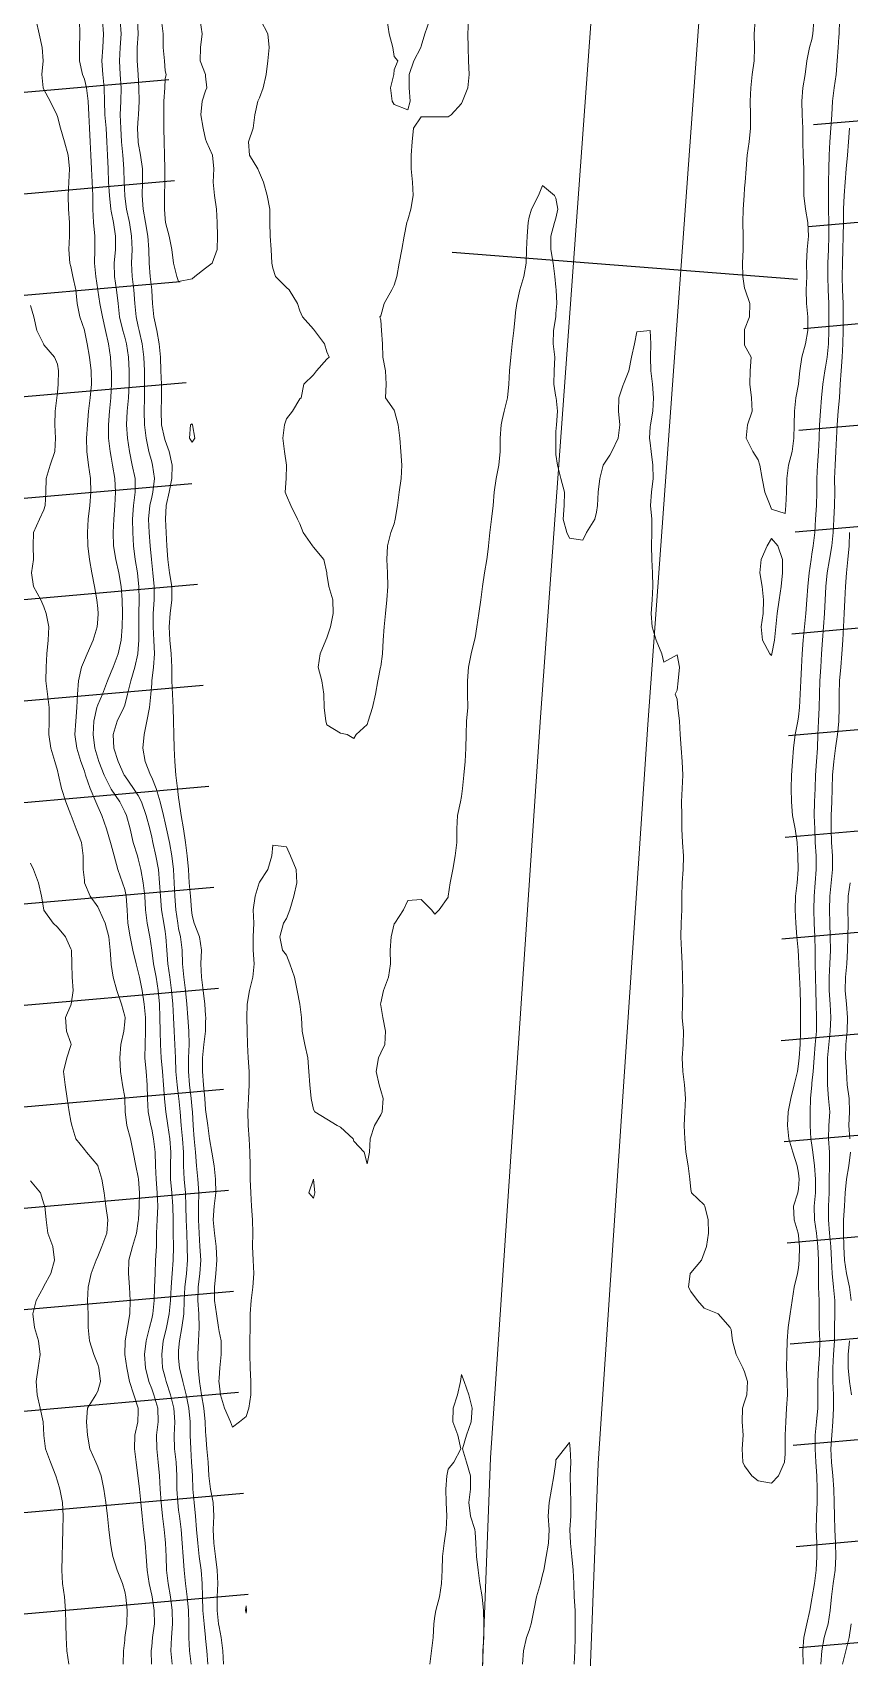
# Model space of a CAD drawing. Header units: centimetres. Extents: x 0 to 642158, y -847 to 649707.
# Drawn here: x 617086.8 to 617117.1, y 621496 to 621556.3 of the extents above; entities that cross this region are included whole.
import ezdxf

# ---------------------------------------------------------------- set-up
doc = ezdxf.new("R2010")
doc.units = ezdxf.units.CM
doc.header["$MEASUREMENT"] = 0
doc.layers.add('MEV_environnement_V', color=7, linetype='Continuous', lineweight=20)
doc.layers.add('WAL_topographie 0.5', color=253, linetype='Continuous', lineweight=20)
doc.layers.add('MEV_schema paysager_Ha', color=7, linetype='Continuous', lineweight=25, transparency=0.13)
doc.linetypes.add('TRACKS', pattern='A,0.15,[130,ltypeshp.shx,S=0.25,R=0,X=0,Y=0],0.15', length=0.3)

msp = doc.modelspace()

# ---------------------------------------------------------------- hatches: boundary and pattern name
at = {"layer": 'MEV_schema paysager_Ha', "transparency": 33554687}
h = msp.add_hatch(dxfattribs=at)
h.set_pattern_fill('ANSI31', color=60, scale=30, angle=320)
h.paths.add_polyline_path([(617169.617, 620973.194), (617165.143, 620997.552), (617163.049, 621011.729), (617162.573, 621023.432), (617161.336, 621028.189), (617160.67, 621031.995), (617159.432, 621036.467), (617156.475, 621053.969), (617156.906, 621060.001), (617157.984, 621066.14), (617158.414, 621069.802), (617158.199, 621075.295), (617157.014, 621080.142), (617155.505, 621084.988), (617154.751, 621088.973), (617151.842, 621094.789), (617149.148, 621099.205), (617146.994, 621101.252), (617145.377, 621102.544), (617143.546, 621103.621), (617141.391, 621107.391), (617140.307, 621121.334), (617138.581, 621134.515), (617137.596, 621148.681), (617137.947, 621158.301), (617138.342, 621166.601), (617137.255, 621176.482), (617136.069, 621187.153), (617134.618, 621206.801), (617133.841, 621215.056), (617132.235, 621238.569), (617131.105, 621276.162), (617130.662, 621320.72), (617129.383, 621365.826), (617128.171, 621391.821), (617126.408, 621441.701), (617124.527, 621449.888), (617124.527, 621453.399), (617124.884, 621455.482), (617126.075, 621456.85), (617127.265, 621458.873), (617127.265, 621461.254), (617125.649, 621473.672), (617125.524, 621482.896), (617125.025, 621497.979), (617124.776, 621519.544), (617124.92, 621540.094), (617125.983, 621565.584), (617126.337, 621580.453), (617126.163, 621598.374), (617127.186, 621608.874), (617130.532, 621615.192), (617131.834, 621617.887), (617134.298, 621627.22), (617135.042, 621631.96), (617135.135, 621640.047), (617136.158, 621649.713), (617136.911, 621670.5), (617129.26, 621649.205), (617124.61, 621628.36), (617120.259, 621606.016), (617117.259, 621583.371), (617115.237, 621541.083), (617114.562, 621520.401), (617115.536, 621487.717), (617112.094, 621474.528), (617111.291, 621462.83), (617115.078, 621434.173), (617114.685, 621412.686), (617116.517, 621383.817), (617118.213, 621359.713), (617121.633, 621297.519), (617122.293, 621280.379), (617124.809, 621252.783), (617126.661, 621222.595), (617125.403, 621211.007), (617126.795, 621190.875), (617128.52, 621169.158), (617130.485, 621161.793), (617131.444, 621155.186), (617130.649, 621150.827), (617132.125, 621142.753), (617132.79, 621125.456), (617134.954, 621111.319), (617137.702, 621098.468), (617139.749, 621087.381), (617141.795, 621083.246), (617143.417, 621082.42), (617144.557, 621081.575), (617145.493, 621080.194), (617145.463, 621077.083), (617144.023, 621074.463), (617144.278, 621071.03), (617145.295, 621066.579), (617147.455, 621053.531), (617147.76, 621048.137), (617148.575, 621044.067), (617151.222, 621037.452), (617151.12, 621031.956), (617151.633, 621023.148), (617154.427, 621011.658), (617158.897, 620988.919), (617162.537, 620970.568), (617168.729, 620939.186), (617182.921, 620879.156), (617188.263, 620855.446), (617193.71, 620854.003), (617187.498, 620892.108), (617176.811, 620939.879)])
h = msp.add_hatch(dxfattribs=at)
h.set_pattern_fill('ANSI31', color=60, scale=30, angle=320)
h.paths.add_polyline_path([(617170.419, 620834.567), (617172.651, 620836.166), (617173.767, 620838.36), (617176.52, 620837.394), (617174.806, 620846.341), (617170.861, 620863.855), (617160.166, 620908.624), (617154.776, 620933.562), (617146.673, 620971.647), (617141.556, 621000.514), (617137.768, 621021.34), (617128.09, 621079.063), (617126.156, 621093.864), (617119.316, 621143.104), (617111.792, 621208.391), (617108.156, 621251.964), (617106.162, 621276.436), (617103.961, 621303.676), (617102.134, 621336.288), (617100.135, 621389.845), (617096.516, 621463.981), (617093.32, 621529.296), (617090.317, 621582.148), (617088.875, 621608.789), (617089.552, 621610.434), (617091.584, 621610.24), (617079.838, 621624.63), (617079.15, 621614.869), (617077.224, 621610.745), (617075.161, 621604.283), (617075.024, 621597.272), (617074.199, 621592.185), (617074.199, 621587.785), (617073.373, 621584.761), (617071.723, 621576.1), (617070.554, 621571.223), (617069.004, 621567.237), (617065.792, 621560.483), (617065.459, 621555.39), (617064.352, 621548.747), (617063.248, 621545.861), (617063.538, 621539.763), (617064.894, 621531.341), (617066.831, 621523.888), (617067.993, 621518.758), (617069.311, 621511.094), (617070.285, 621505.466), (617073.425, 621497.132), (617077.756, 621487.932), (617080.679, 621477.434), (617081.545, 621462.498), (617082.024, 621453.112), (617079.891, 621448.421), (617077.757, 621439.358), (617074.131, 621434.987), (617070.825, 621431.469), (617069.438, 621426.671), (617071.018, 621420.988), (617073.27, 621414.516), (617077.07, 621409.311), (617077.914, 621402.699), (617079.322, 621395.946), (617077.774, 621388.912), (617077.028, 621379.272), (617077.18, 621366.49), (617077.637, 621354.926), (617081.138, 621345.34), (617084.667, 621339.141), (617088.419, 621332.55), (617091.943, 621324.141), (617093.489, 621313.549), (617093.991, 621301.308), (617095.095, 621293.181), (617098.226, 621286.522), (617098.599, 621269.214), (617098.32, 621260.56), (617100.919, 621240.097), (617102.163, 621224.304), (617102.661, 621213.61), (617104.31, 621203.418), (617105.03, 621196.058), (617108.853, 621175.666), (617110.452, 621164.481), (617113.761, 621137.233), (617115.569, 621117.477), (617117.489, 621112.22), (617116.988, 621109.132), (617114.316, 621105.794), (617111.985, 621102.229), (617112.056, 621101.1), (617120.765, 621101.771), (617121.63, 621095.928), (617112.376, 621095.304), (617112.524, 621092.145), (617113.883, 621089.004), (617118.105, 621088.839), (617120.775, 621088.744), (617122.967, 621085.98), (617123.825, 621080.262), (617124.207, 621073.973), (617125.553, 621066.79), (617126.9, 621057.169), (617128.055, 621049.377), (617129.783, 621041.532), (617130.994, 621026.347), (617134.207, 621004.931), (617136.145, 620988.525), (617136.031, 620979.069), (617142.374, 620949.543), (617145.918, 620930.208), (617153.153, 620899.212), (617158.672, 620872.657), (617161.08, 620858.212), (617163.85, 620847.016), (617167.101, 620840.155), (617169.922, 620834.909)])

# ---------------------------------------------------------------- linework, layer by layer
msp.add_lwpolyline([(617102.396, 621548.157), (617115.216, 621547.145)])
at = {"layer": 'MEV_environnement_V', "linetype": 'TRACKS', "ltscale": 3}
for points in [[(617115.794, 621199.724), (617111.915, 621241.714), (617110.06, 621267.008), (617107.699, 621302.432), (617104.663, 621344.26), (617103.483, 621367.692), (617102.471, 621399.898), (617101.965, 621436.486), (617102.302, 621459.749), (617102.808, 621476.946), (617103.82, 621503.415), (617105.674, 621530.899), (617108.036, 621563.453)], [(617119.773, 621200.126), (617115.901, 621242.044), (617114.05, 621267.287), (617111.689, 621302.71), (617108.655, 621344.506), (617107.479, 621367.856), (617106.47, 621399.988), (617105.965, 621436.485), (617106.301, 621459.661), (617106.806, 621476.811), (617107.814, 621503.204), (617109.664, 621530.619), (617112.025, 621563.164)]]:
    msp.add_lwpolyline(points, dxfattribs=at)
at = {"layer": 'WAL_topographie 0.5'}
for points in [[(617086.963, 621556.75), (617087.072, 621556.25), (617087.19, 621555.75), (617087.228, 621555.25), (617087.177, 621554.75), (617087.217, 621554.25), (617087.25, 621554.183), (617087.479, 621553.75), (617087.724, 621553.25), (617087.75, 621553.189), (617087.863, 621552.75), (617088.012, 621552.25), (617088.151, 621551.75), (617088.205, 621551.25), (617088.172, 621550.75), (617088.152, 621550.25), (617088.168, 621549.75), (617088.194, 621549.25), (617088.204, 621548.75), (617088.178, 621548.25), (617088.211, 621547.75), (617088.25, 621547.624), (617088.328, 621547.25), (617088.43, 621546.75), (617088.485, 621546.25), (617088.579, 621545.75), (617088.75, 621545.262), (617088.753, 621545.25), (617088.856, 621544.75), (617088.938, 621544.25), (617089.004, 621543.75), (617089.018, 621543.25), (617088.962, 621542.75), (617088.902, 621542.25), (617088.863, 621541.75), (617088.834, 621541.25), (617088.845, 621540.75), (617088.906, 621540.25), (617088.979, 621539.75), (617088.995, 621539.25), (617088.948, 621538.75), (617088.895, 621538.25), (617088.868, 621537.75), (617088.879, 621537.25), (617088.945, 621536.75), (617089.034, 621536.25), (617089.124, 621535.75), (617089.217, 621535.25), (617089.25, 621534.933), (617089.265, 621534.75), (617089.25, 621534.53), (617089.222, 621534.25), (617089.076, 621533.75), (617088.86, 621533.25), (617088.75, 621533.012), (617088.642, 621532.75), (617088.531, 621532.25), (617088.498, 621531.75), (617088.474, 621531.25), (617088.431, 621530.75), (617088.398, 621530.25), (617088.466, 621529.75), (617088.624, 621529.25), (617088.75, 621528.897), (617088.796, 621528.75), (617088.967, 621528.25), (617089.18, 621527.75), (617089.25, 621527.585), (617089.396, 621527.25), (617089.576, 621526.75), (617089.726, 621526.25), (617089.75, 621526.161), (617089.852, 621525.75), (617089.989, 621525.25), (617090.172, 621524.75), (617090.25, 621524.504), (617090.306, 621524.25), (617090.333, 621523.75), (617090.367, 621523.25), (617090.455, 621522.75), (617090.55, 621522.25), (617090.667, 621521.75), (617090.75, 621521.451), (617090.794, 621521.25), (617090.893, 621520.75), (617090.976, 621520.25), (617091.016, 621519.75), (617091.021, 621519.25), (617091.003, 621518.75), (617090.999, 621518.25), (617091.038, 621517.75), (617091.085, 621517.25), (617091.091, 621516.75), (617091.116, 621516.25), (617091.219, 621515.75), (617091.25, 621515.614), (617091.32, 621515.25), (617091.382, 621514.75), (617091.396, 621514.25), (617091.41, 621513.75), (617091.453, 621513.25), (617091.48, 621512.75), (617091.454, 621512.25), (617091.431, 621511.75), (617091.422, 621511.25), (617091.395, 621510.75), (617091.372, 621510.25), (617091.357, 621509.75), (617091.336, 621509.25), (617091.286, 621508.75), (617091.25, 621508.576), (617091.171, 621508.25), (617091.039, 621507.75), (617090.982, 621507.25), (617091.019, 621506.75), (617091.144, 621506.25), (617091.25, 621505.972), (617091.33, 621505.75), (617091.473, 621505.25), (617091.487, 621504.75), (617091.428, 621504.25), (617091.435, 621503.75), (617091.495, 621503.25), (617091.536, 621502.75), (617091.565, 621502.25), (617091.6, 621501.75), (617091.646, 621501.25), (617091.71, 621500.75), (617091.75, 621500.387), (617091.763, 621500.25), (617091.784, 621499.75), (617091.801, 621499.25), (617091.855, 621498.75), (617091.941, 621498.25), (617092.013, 621497.75), (617092.023, 621497.25), (617091.978, 621496.75), (617091.956, 621496.25), (617092.006, 621495.75)], [(617088.569, 621556.75), (617088.588, 621556.25), (617088.566, 621555.75), (617088.571, 621555.25), (617088.686, 621554.75), (617088.75, 621554.576), (617088.827, 621554.25), (617088.891, 621553.75), (617088.913, 621553.25), (617088.941, 621552.75), (617088.971, 621552.25), (617088.994, 621551.75), (617089.014, 621551.25), (617089.045, 621550.75), (617089.071, 621550.25), (617089.069, 621549.75), (617089.093, 621549.25), (617089.139, 621548.75), (617089.134, 621548.25), (617089.13, 621547.75), (617089.175, 621547.25), (617089.249, 621546.75), (617089.25, 621546.744), (617089.328, 621546.25), (617089.423, 621545.75), (617089.535, 621545.25), (617089.651, 621544.75), (617089.722, 621544.25), (617089.75, 621543.782), (617089.752, 621543.75), (617089.762, 621543.25), (617089.75, 621543.031), (617089.733, 621542.75), (617089.684, 621542.25), (617089.646, 621541.75), (617089.647, 621541.25), (617089.712, 621540.75), (617089.75, 621540.551), (617089.8, 621540.25), (617089.876, 621539.75), (617089.904, 621539.25), (617089.878, 621538.75), (617089.842, 621538.25), (617089.819, 621537.75), (617089.835, 621537.25), (617089.914, 621536.75), (617090.03, 621536.25), (617090.117, 621535.75), (617090.157, 621535.25), (617090.169, 621534.75), (617090.159, 621534.25), (617090.118, 621533.75), (617089.999, 621533.25), (617089.814, 621532.75), (617089.75, 621532.574), (617089.615, 621532.25), (617089.424, 621531.75), (617089.25, 621531.352), (617089.216, 621531.25), (617089.102, 621530.75), (617089.074, 621530.25), (617089.141, 621529.75), (617089.25, 621529.37), (617089.286, 621529.25), (617089.486, 621528.75), (617089.735, 621528.25), (617089.75, 621528.223), (617090.061, 621527.75), (617090.25, 621527.387), (617090.313, 621527.25), (617090.445, 621526.75), (617090.565, 621526.25), (617090.717, 621525.75), (617090.75, 621525.638), (617090.846, 621525.25), (617090.937, 621524.75), (617090.997, 621524.25), (617091.023, 621523.75), (617091.078, 621523.25), (617091.176, 621522.75), (617091.249, 621522.25), (617091.25, 621522.245), (617091.32, 621521.75), (617091.41, 621521.25), (617091.493, 621520.75), (617091.542, 621520.25), (617091.556, 621519.75), (617091.566, 621519.25), (617091.578, 621518.75), (617091.597, 621518.25), (617091.645, 621517.75), (617091.69, 621517.25), (617091.72, 621516.75), (617091.75, 621516.486), (617091.774, 621516.25), (617091.844, 621515.75), (617091.917, 621515.25), (617091.962, 621514.75), (617091.948, 621514.25), (617091.945, 621513.75), (617091.994, 621513.25), (617092.033, 621512.75), (617092.042, 621512.25), (617092.047, 621511.75), (617092.055, 621511.25), (617092.045, 621510.75), (617092.011, 621510.25), (617091.973, 621509.75), (617091.944, 621509.25), (617091.892, 621508.75), (617091.794, 621508.25), (617091.75, 621508.043), (617091.681, 621507.75), (617091.62, 621507.25), (617091.655, 621506.75), (617091.75, 621506.39), (617091.786, 621506.25), (617091.952, 621505.75), (617092.07, 621505.25), (617092.102, 621504.75), (617092.084, 621504.25), (617092.101, 621503.75), (617092.152, 621503.25), (617092.18, 621502.75), (617092.187, 621502.25), (617092.216, 621501.75), (617092.25, 621501.466), (617092.276, 621501.25), (617092.341, 621500.75), (617092.384, 621500.25), (617092.415, 621499.75), (617092.455, 621499.25), (617092.507, 621498.75), (617092.564, 621498.25), (617092.611, 621497.75), (617092.629, 621497.25), (617092.628, 621496.75), (617092.656, 621496.25), (617092.717, 621495.75)], [(617089.425, 621556.75), (617089.465, 621556.25), (617089.433, 621555.75), (617089.396, 621555.25), (617089.432, 621554.75), (617089.488, 621554.25), (617089.495, 621553.75), (617089.509, 621553.25), (617089.555, 621552.75), (617089.587, 621552.25), (617089.612, 621551.75), (617089.632, 621551.25), (617089.649, 621550.75), (617089.681, 621550.25), (617089.736, 621549.75), (617089.75, 621549.677), (617089.826, 621549.25), (617089.906, 621548.75), (617089.904, 621548.25), (617089.853, 621547.75), (617089.865, 621547.25), (617089.945, 621546.75), (617090.003, 621546.25), (617090.06, 621545.75), (617090.178, 621545.25), (617090.25, 621544.997), (617090.315, 621544.75), (617090.391, 621544.25), (617090.417, 621543.75), (617090.413, 621543.25), (617090.384, 621542.75), (617090.338, 621542.25), (617090.312, 621541.75), (617090.347, 621541.25), (617090.422, 621540.75), (617090.521, 621540.25), (617090.631, 621539.75), (617090.637, 621539.25), (617090.571, 621538.75), (617090.54, 621538.25), (617090.544, 621537.75), (617090.574, 621537.25), (617090.642, 621536.75), (617090.721, 621536.25), (617090.75, 621535.982), (617090.773, 621535.75), (617090.779, 621535.25), (617090.767, 621534.75), (617090.768, 621534.25), (617090.77, 621533.75), (617090.75, 621533.435), (617090.735, 621533.25), (617090.626, 621532.75), (617090.481, 621532.25), (617090.357, 621531.75), (617090.25, 621531.348), (617090.216, 621531.25), (617089.971, 621530.75), (617089.817, 621530.25), (617089.847, 621529.75), (617090.002, 621529.25), (617090.23, 621528.75), (617090.25, 621528.718), (617090.577, 621528.25), (617090.75, 621527.991), (617090.876, 621527.75), (617091.045, 621527.25), (617091.174, 621526.75), (617091.25, 621526.442), (617091.293, 621526.25), (617091.408, 621525.75), (617091.5, 621525.25), (617091.545, 621524.75), (617091.571, 621524.25), (617091.614, 621523.75), (617091.697, 621523.25), (617091.75, 621522.94), (617091.779, 621522.75), (617091.816, 621522.25), (617091.851, 621521.75), (617091.922, 621521.25), (617091.989, 621520.75), (617092.029, 621520.25), (617092.053, 621519.75), (617092.079, 621519.25), (617092.109, 621518.75), (617092.127, 621518.25), (617092.147, 621517.75), (617092.191, 621517.25), (617092.25, 621516.821), (617092.259, 621516.75), (617092.308, 621516.25), (617092.341, 621515.75), (617092.389, 621515.25), (617092.426, 621514.75), (617092.428, 621514.25), (617092.45, 621513.75), (617092.499, 621513.25), (617092.519, 621512.75), (617092.53, 621512.25), (617092.547, 621511.75), (617092.562, 621511.25), (617092.572, 621510.75), (617092.541, 621510.25), (617092.484, 621509.75), (617092.46, 621509.25), (617092.436, 621508.75), (617092.365, 621508.25), (617092.281, 621507.75), (617092.25, 621507.39), (617092.239, 621507.25), (617092.25, 621507.107), (617092.279, 621506.75), (617092.401, 621506.25), (617092.529, 621505.75), (617092.622, 621505.25), (617092.671, 621504.75), (617092.682, 621504.25), (617092.696, 621503.75), (617092.731, 621503.25), (617092.75, 621502.933), (617092.761, 621502.75), (617092.78, 621502.25), (617092.825, 621501.75), (617092.879, 621501.25), (617092.917, 621500.75), (617092.956, 621500.25), (617093.014, 621499.75), (617093.082, 621499.25), (617093.123, 621498.75), (617093.133, 621498.25), (617093.152, 621497.75), (617093.191, 621497.25), (617093.245, 621496.75), (617093.25, 621496.706), (617093.295, 621496.25), (617093.328, 621495.75)], [(617090.08, 621556.75), (617090.118, 621556.25), (617090.085, 621555.75), (617090.054, 621555.25), (617090.08, 621554.75), (617090.113, 621554.25), (617090.101, 621553.75), (617090.083, 621553.25), (617090.099, 621552.75), (617090.131, 621552.25), (617090.18, 621551.75), (617090.22, 621551.25), (617090.228, 621550.75), (617090.247, 621550.25), (617090.25, 621550.228), (617090.316, 621549.75), (617090.422, 621549.25), (617090.505, 621548.75), (617090.52, 621548.25), (617090.498, 621547.75), (617090.524, 621547.25), (617090.59, 621546.75), (617090.623, 621546.25), (617090.67, 621545.75), (617090.75, 621545.399), (617090.785, 621545.25), (617090.898, 621544.75), (617090.96, 621544.25), (617090.977, 621543.75), (617090.977, 621543.25), (617090.977, 621542.75), (617090.972, 621542.25), (617090.984, 621541.75), (617091.045, 621541.25), (617091.145, 621540.75), (617091.25, 621540.367), (617091.281, 621540.25), (617091.354, 621539.75), (617091.294, 621539.25), (617091.25, 621539.057), (617091.178, 621538.75), (617091.132, 621538.25), (617091.153, 621537.75), (617091.197, 621537.25), (617091.237, 621536.75), (617091.25, 621536.618), (617091.287, 621536.25), (617091.342, 621535.75), (617091.345, 621535.25), (617091.309, 621534.75), (617091.302, 621534.25), (617091.333, 621533.75), (617091.355, 621533.25), (617091.322, 621532.75), (617091.258, 621532.25), (617091.25, 621532.145), (617091.214, 621531.75), (617091.166, 621531.25), (617091.071, 621530.75), (617090.965, 621530.25), (617090.926, 621529.75), (617091.008, 621529.25), (617091.201, 621528.75), (617091.25, 621528.653), (617091.414, 621528.25), (617091.566, 621527.75), (617091.684, 621527.25), (617091.75, 621526.975), (617091.802, 621526.75), (617091.907, 621526.25), (617091.998, 621525.75), (617092.059, 621525.25), (617092.084, 621524.75), (617092.107, 621524.25), (617092.147, 621523.75), (617092.215, 621523.25), (617092.25, 621523.06), (617092.317, 621522.75), (617092.378, 621522.25), (617092.389, 621521.75), (617092.438, 621521.25), (617092.5, 621520.75), (617092.549, 621520.25), (617092.592, 621519.75), (617092.626, 621519.25), (617092.635, 621518.75), (617092.616, 621518.25), (617092.61, 621517.75), (617092.648, 621517.25), (617092.715, 621516.75), (617092.75, 621516.337), (617092.758, 621516.25), (617092.783, 621515.75), (617092.828, 621515.25), (617092.876, 621514.75), (617092.914, 621514.25), (617092.967, 621513.75), (617093.003, 621513.25), (617092.988, 621512.75), (617092.982, 621512.25), (617093.005, 621511.75), (617093.039, 621511.25), (617093.067, 621510.75), (617093.041, 621510.25), (617092.979, 621509.75), (617092.967, 621509.25), (617092.997, 621508.75), (617093.008, 621508.25), (617092.991, 621507.75), (617092.962, 621507.25), (617092.969, 621506.75), (617093.029, 621506.25), (617093.103, 621505.75), (617093.178, 621505.25), (617093.233, 621504.75), (617093.25, 621504.375), (617093.258, 621504.25), (617093.292, 621503.75), (617093.341, 621503.25), (617093.373, 621502.75), (617093.435, 621502.25), (617093.535, 621501.75), (617093.561, 621501.25), (617093.535, 621500.75), (617093.553, 621500.25), (617093.618, 621499.75), (617093.679, 621499.25), (617093.698, 621498.75), (617093.679, 621498.25), (617093.68, 621497.75), (617093.733, 621497.25), (617093.75, 621497.145), (617093.83, 621496.75), (617093.886, 621496.25), (617093.913, 621495.75)], [(617090.723, 621556.75), (617090.75, 621556.265), (617090.751, 621556.25), (617090.75, 621556.24), (617090.71, 621555.75), (617090.708, 621555.25), (617090.749, 621554.75), (617090.75, 621554.731), (617090.774, 621554.25), (617090.783, 621553.75), (617090.76, 621553.25), (617090.75, 621553.122), (617090.726, 621552.75), (617090.746, 621552.25), (617090.75, 621552.223), (617090.834, 621551.75), (617090.905, 621551.25), (617090.912, 621550.75), (617090.895, 621550.25), (617090.933, 621549.75), (617091.021, 621549.25), (617091.1, 621548.75), (617091.142, 621548.25), (617091.157, 621547.75), (617091.196, 621547.25), (617091.249, 621546.75), (617091.25, 621546.731), (617091.277, 621546.25), (617091.331, 621545.75), (617091.439, 621545.25), (617091.527, 621544.75), (617091.574, 621544.25), (617091.592, 621543.75), (617091.612, 621543.25), (617091.618, 621542.75), (617091.598, 621542.25), (617091.616, 621541.75), (617091.723, 621541.25), (617091.75, 621541.166), (617091.898, 621540.75), (617092.008, 621540.25), (617091.997, 621539.75), (617091.903, 621539.25), (617091.79, 621538.75), (617091.756, 621538.25), (617091.782, 621537.75), (617091.815, 621537.25), (617091.85, 621536.75), (617091.916, 621536.25), (617091.991, 621535.75), (617091.995, 621535.25), (617091.94, 621534.75), (617091.901, 621534.25), (617091.927, 621533.75), (617091.977, 621533.25), (617091.998, 621532.75), (617092, 621532.25), (617092.02, 621531.75), (617092.048, 621531.25), (617092.06, 621530.75), (617092.075, 621530.25), (617092.089, 621529.75), (617092.106, 621529.25), (617092.151, 621528.75), (617092.211, 621528.25), (617092.25, 621527.911), (617092.27, 621527.75), (617092.349, 621527.25), (617092.434, 621526.75), (617092.507, 621526.25), (617092.571, 621525.75), (617092.61, 621525.25), (617092.638, 621524.75), (617092.683, 621524.25), (617092.723, 621523.75), (617092.75, 621523.542), (617092.823, 621523.25), (617093.028, 621522.75), (617093.102, 621522.25), (617093.076, 621521.75), (617093.097, 621521.25), (617093.164, 621520.75), (617093.226, 621520.25), (617093.25, 621519.831), (617093.258, 621519.75), (617093.25, 621519.571), (617093.243, 621519.25), (617093.189, 621518.75), (617093.137, 621518.25), (617093.133, 621517.75), (617093.169, 621517.25), (617093.215, 621516.75), (617093.25, 621516.338), (617093.264, 621516.25), (617093.333, 621515.75), (617093.397, 621515.25), (617093.485, 621514.75), (617093.568, 621514.25), (617093.62, 621513.75), (617093.624, 621513.25), (617093.567, 621512.75), (617093.536, 621512.25), (617093.578, 621511.75), (617093.639, 621511.25), (617093.661, 621510.75), (617093.626, 621510.25), (617093.576, 621509.75), (617093.582, 621509.25), (617093.65, 621508.75), (617093.733, 621508.25), (617093.75, 621508.105), (617093.827, 621507.75), (617093.831, 621507.25), (617093.774, 621506.75), (617093.75, 621506.375), (617093.746, 621506.25), (617093.75, 621506.183), (617093.799, 621505.75), (617093.954, 621505.25), (617094.168, 621504.75), (617094.25, 621504.55), (617094.513, 621504.75), (617094.75, 621504.948), (617094.851, 621505.25), (617094.931, 621505.75), (617094.926, 621506.25), (617094.906, 621506.75), (617094.891, 621507.25), (617094.888, 621507.75), (617094.899, 621508.25), (617094.908, 621508.75), (617094.941, 621509.25), (617095.005, 621509.75), (617095.039, 621510.25), (617095.017, 621510.75), (617094.993, 621511.25), (617094.998, 621511.75), (617094.984, 621512.25), (617094.956, 621512.75), (617094.93, 621513.25), (617094.908, 621513.75), (617094.907, 621514.25), (617094.897, 621514.75), (617094.861, 621515.25), (617094.823, 621515.75), (617094.812, 621516.25), (617094.836, 621516.75), (617094.862, 621517.25), (617094.86, 621517.75), (617094.831, 621518.25), (617094.8, 621518.75), (617094.792, 621519.25), (617094.781, 621519.75), (617094.789, 621520.25), (617094.884, 621520.75), (617095.004, 621521.25), (617095.054, 621521.75), (617095.015, 621522.25), (617095.015, 621522.75), (617095.034, 621523.25), (617095.014, 621523.75), (617095.091, 621524.25), (617095.242, 621524.75), (617095.25, 621524.776), (617095.564, 621525.25), (617095.708, 621525.75), (617095.75, 621526.15), (617096.25, 621526.091), (617096.402, 621525.75), (617096.616, 621525.25), (617096.63, 621524.75), (617096.52, 621524.25), (617096.379, 621523.75), (617096.25, 621523.427), (617096.139, 621523.25), (617096, 621522.75), (617096.104, 621522.25), (617096.25, 621522.068), (617096.374, 621521.75), (617096.548, 621521.25), (617096.652, 621520.75), (617096.75, 621520.25), (617096.75, 621520.25), (617096.805, 621519.75), (617096.829, 621519.25), (617096.932, 621518.75), (617097.038, 621518.25), (617097.085, 621517.75), (617097.119, 621517.25), (617097.168, 621516.75), (617097.25, 621516.342), (617097.297, 621516.25), (617097.75, 621515.98), (617098.134, 621515.75), (617098.25, 621515.684), (617098.724, 621515.25), (617098.75, 621515.163), (617099.138, 621514.75), (617099.25, 621514.327), (617099.337, 621514.75), (617099.36, 621515.25), (617099.512, 621515.75), (617099.75, 621516.137), (617099.801, 621516.25), (617099.839, 621516.75), (617099.75, 621517.04), (617099.688, 621517.25), (617099.579, 621517.75), (617099.667, 621518.25), (617099.75, 621518.437), (617099.9, 621518.75), (617099.929, 621519.25), (617099.827, 621519.75), (617099.75, 621520.202), (617099.743, 621520.25), (617099.75, 621520.294), (617099.847, 621520.75), (617100.041, 621521.25), (617100.109, 621521.75), (617100.098, 621522.25), (617100.136, 621522.75), (617100.25, 621523.223), (617100.266, 621523.25), (617100.588, 621523.75), (617100.75, 621524.088), (617101.25, 621524.129), (617101.629, 621523.75), (617101.75, 621523.591), (617101.917, 621523.75), (617102.25, 621524.217), (617102.253, 621524.25), (617102.319, 621524.75), (617102.424, 621525.25), (617102.513, 621525.75), (617102.568, 621526.25), (617102.567, 621526.75), (617102.594, 621527.25), (617102.703, 621527.75), (617102.75, 621527.955), (617102.78, 621528.25), (617102.828, 621528.75), (617102.876, 621529.25), (617102.912, 621529.75), (617102.914, 621530.25), (617102.934, 621530.75), (617102.979, 621531.25), (617102.973, 621531.75), (617102.962, 621532.25), (617103.011, 621532.75), (617103.108, 621533.25), (617103.226, 621533.75), (617103.25, 621533.836), (617103.31, 621534.25), (617103.39, 621534.75), (617103.458, 621535.25), (617103.522, 621535.75), (617103.597, 621536.25), (617103.679, 621536.75), (617103.75, 621537.228), (617103.753, 621537.25), (617103.795, 621537.75), (617103.857, 621538.25), (617103.922, 621538.75), (617103.962, 621539.25), (617104.026, 621539.75), (617104.125, 621540.25), (617104.179, 621540.75), (617104.183, 621541.25), (617104.213, 621541.75), (617104.25, 621541.928), (617104.327, 621542.25), (617104.449, 621542.75), (617104.496, 621543.25), (617104.525, 621543.75), (617104.575, 621544.25), (617104.626, 621544.75), (617104.683, 621545.25), (617104.738, 621545.75), (617104.75, 621545.917), (617104.793, 621546.25), (617104.905, 621546.75), (617105.054, 621547.25), (617105.143, 621547.75), (617105.161, 621548.25), (617105.182, 621548.75), (617105.223, 621549.25), (617105.25, 621549.457), (617105.343, 621549.75), (617105.603, 621550.25), (617105.75, 621550.631), (617106.194, 621550.25), (617106.25, 621550.15), (617106.32, 621549.75), (617106.25, 621549.417), (617106.201, 621549.25), (617106.057, 621548.75), (617106.066, 621548.25), (617106.142, 621547.75), (617106.206, 621547.25), (617106.25, 621546.85), (617106.26, 621546.75), (617106.282, 621546.25), (617106.25, 621545.875), (617106.24, 621545.75), (617106.16, 621545.25), (617106.141, 621544.75), (617106.204, 621544.25), (617106.183, 621543.75), (617106.172, 621543.25), (617106.25, 621542.776), (617106.258, 621542.75), (617106.303, 621542.25), (617106.265, 621541.75), (617106.25, 621541.5), (617106.241, 621541.25), (617106.24, 621540.75), (617106.25, 621540.65), (617106.312, 621540.25), (617106.433, 621539.75), (617106.565, 621539.25), (617106.552, 621538.75), (617106.515, 621538.25), (617106.657, 621537.75), (617106.75, 621537.539), (617107.25, 621537.467), (617107.38, 621537.75), (617107.693, 621538.25), (617107.75, 621538.5), (617107.791, 621538.75), (617107.817, 621539.25), (617107.884, 621539.75), (617108.004, 621540.25), (617108.25, 621540.616), (617108.327, 621540.75), (617108.56, 621541.25), (617108.619, 621541.75), (617108.566, 621542.25), (617108.578, 621542.75), (617108.75, 621543.235), (617108.759, 621543.25), (617108.958, 621543.75), (617109.052, 621544.25), (617109.167, 621544.75), (617109.25, 621545.2), (617109.749, 621545.25), (617109.75, 621545.25), (617109.75, 621545.25), (617109.775, 621544.75), (617109.756, 621544.25), (617109.776, 621543.75), (617109.834, 621543.25), (617109.866, 621542.75), (617109.842, 621542.25), (617109.755, 621541.75), (617109.75, 621541.666), (617109.718, 621541.25), (617109.75, 621541.072), (617109.789, 621540.75), (617109.845, 621540.25), (617109.855, 621539.75), (617109.79, 621539.25), (617109.761, 621538.75), (617109.803, 621538.25), (617109.808, 621537.75), (617109.791, 621537.25), (617109.806, 621536.75), (617109.834, 621536.25), (617109.851, 621535.75), (617109.821, 621535.25), (617109.78, 621534.75), (617109.818, 621534.25), (617109.97, 621533.75), (617110.176, 621533.25), (617110.25, 621532.938), (617110.75, 621533.214), (617110.836, 621532.75), (617110.791, 621532.25), (617110.75, 621531.9), (617110.671, 621531.75), (617110.75, 621531.562), (617110.772, 621531.25), (617110.833, 621530.75), (617110.859, 621530.25), (617110.895, 621529.75), (617110.937, 621529.25), (617110.955, 621528.75), (617110.932, 621528.25), (617110.908, 621527.75), (617110.919, 621527.25), (617110.926, 621526.75), (617110.942, 621526.25), (617110.979, 621525.75), (617110.968, 621525.25), (617110.928, 621524.75), (617110.918, 621524.25), (617110.921, 621523.75), (617110.902, 621523.25), (617110.882, 621522.75), (617110.909, 621522.25), (617110.936, 621521.75), (617110.942, 621521.25), (617110.957, 621520.75), (617110.945, 621520.25), (617110.934, 621519.75), (617110.98, 621519.25), (617110.974, 621518.75), (617110.938, 621518.25), (617110.963, 621517.75), (617111.014, 621517.25), (617111.059, 621516.75), (617111.033, 621516.25), (617111.004, 621515.75), (617111.038, 621515.25), (617111.074, 621514.75), (617111.15, 621514.25), (617111.224, 621513.75), (617111.25, 621513.375), (617111.275, 621513.25), (617111.75, 621512.798), (617111.777, 621512.75), (617111.904, 621512.25), (617111.908, 621511.75), (617111.831, 621511.25), (617111.75, 621511.017), (617111.65, 621510.75), (617111.25, 621510.279), (617111.232, 621510.25), (617111.172, 621509.75), (617111.25, 621509.583), (617111.5, 621509.25), (617111.75, 621508.964), (617112.25, 621508.763), (617112.268, 621508.75), (617112.72, 621508.25), (617112.75, 621508.173), (617112.807, 621507.75), (617112.937, 621507.25), (617113.189, 621506.75), (617113.25, 621506.598), (617113.357, 621506.25), (617113.332, 621505.75), (617113.25, 621505.49), (617113.168, 621505.25), (617113.154, 621504.75), (617113.194, 621504.25), (617113.158, 621503.75), (617113.184, 621503.25), (617113.25, 621503.12), (617113.522, 621502.75), (617113.75, 621502.554), (617114.25, 621502.469), (617114.51, 621502.75), (617114.727, 621503.25), (617114.75, 621503.562), (617114.757, 621503.75), (617114.759, 621504.25), (617114.776, 621504.75), (617114.81, 621505.25), (617114.839, 621505.75), (617114.826, 621506.25), (617114.809, 621506.75), (617114.822, 621507.25), (617114.831, 621507.75), (617114.862, 621508.25), (617114.939, 621508.75), (617115.011, 621509.25), (617115.09, 621509.75), (617115.212, 621510.25), (617115.25, 621510.458), (617115.28, 621510.75), (617115.287, 621511.25), (617115.25, 621511.669), (617115.237, 621511.75), (617115.084, 621512.25), (617115.066, 621512.75), (617115.228, 621513.25), (617115.25, 621513.407), (617115.27, 621513.75), (617115.25, 621513.976), (617115.204, 621514.25), (617115.044, 621514.75), (617114.896, 621515.25), (617114.839, 621515.75), (617114.867, 621516.25), (617114.963, 621516.75), (617115.093, 621517.25), (617115.209, 621517.75), (617115.25, 621518.036), (617115.27, 621518.25), (617115.308, 621518.75), (617115.326, 621519.25), (617115.321, 621519.75), (617115.322, 621520.25), (617115.313, 621520.75), (617115.289, 621521.25), (617115.265, 621521.75), (617115.25, 621522.021), (617115.233, 621522.25), (617115.194, 621522.75), (617115.157, 621523.25), (617115.13, 621523.75), (617115.139, 621524.25), (617115.195, 621524.75), (617115.235, 621525.25), (617115.221, 621525.75), (617115.195, 621526.25), (617115.127, 621526.75), (617115.029, 621527.25), (617114.987, 621527.75), (617114.981, 621528.25), (617114.994, 621528.75), (617115.031, 621529.25), (617115.066, 621529.75), (617115.121, 621530.25), (617115.221, 621530.75), (617115.25, 621530.907), (617115.292, 621531.25), (617115.318, 621531.75), (617115.336, 621532.25), (617115.362, 621532.75), (617115.385, 621533.25), (617115.418, 621533.75), (617115.472, 621534.25), (617115.52, 621534.75), (617115.555, 621535.25), (617115.595, 621535.75), (617115.645, 621536.25), (617115.715, 621536.75), (617115.75, 621536.946), (617115.8, 621537.25), (617115.858, 621537.75), (617115.886, 621538.25), (617115.915, 621538.75), (617115.934, 621539.25), (617115.934, 621539.75), (617115.951, 621540.25), (617115.988, 621540.75), (617116.014, 621541.25), (617116.033, 621541.75), (617116.064, 621542.25), (617116.107, 621542.75), (617116.154, 621543.25), (617116.222, 621543.75), (617116.25, 621543.882), (617116.309, 621544.25), (617116.369, 621544.75), (617116.381, 621545.25), (617116.376, 621545.75), (617116.37, 621546.25), (617116.356, 621546.75), (617116.344, 621547.25), (617116.344, 621547.75), (617116.358, 621548.25), (617116.376, 621548.75), (617116.372, 621549.25), (617116.358, 621549.75), (617116.36, 621550.25), (617116.369, 621550.75), (617116.373, 621551.25), (617116.384, 621551.75), (617116.411, 621552.25), (617116.448, 621552.75), (617116.483, 621553.25), (617116.517, 621553.75), (617116.574, 621554.25), (617116.642, 621554.75), (617116.681, 621555.25), (617116.716, 621555.75), (617116.75, 621556.145), (617116.758, 621556.25), (617116.768, 621556.75)], [(617091.615, 621556.75), (617091.672, 621556.25), (617091.678, 621555.75), (617091.722, 621555.25), (617091.75, 621554.875), (617091.783, 621554.75), (617091.75, 621554.583), (617091.734, 621554.25), (617091.701, 621553.75), (617091.699, 621553.25), (617091.702, 621552.75), (617091.712, 621552.25), (617091.729, 621551.75), (617091.733, 621551.25), (617091.731, 621550.75), (617091.726, 621550.25), (617091.725, 621549.75), (617091.75, 621549.383), (617091.766, 621549.25), (617091.896, 621548.75), (617092, 621548.25), (617092.056, 621547.75), (617092.176, 621547.25), (617092.25, 621547.068), (617092.75, 621547.162)], [(617092.75, 621547.162), (617092.846, 621547.25), (617093.25, 621547.555), (617093.497, 621547.75), (617093.673, 621548.25), (617093.693, 621548.75), (617093.68, 621549.25), (617093.65, 621549.75), (617093.574, 621550.25), (617093.534, 621550.75), (617093.555, 621551.25), (617093.506, 621551.75), (617093.28, 621552.25), (617093.25, 621552.344), (617093.162, 621552.75), (617093.075, 621553.25), (617093.117, 621553.75), (617093.25, 621554.135), (617093.295, 621554.25), (617093.25, 621554.679), (617093.241, 621554.75), (617093.044, 621555.25), (617093.06, 621555.75), (617093.118, 621556.25), (617093.053, 621556.75)], [(617095.301, 621556.75), (617095.554, 621556.25), (617095.608, 621555.75), (617095.562, 621555.25), (617095.503, 621554.75), (617095.387, 621554.25), (617095.25, 621553.879), (617095.188, 621553.75), (617095.075, 621553.25), (617095.013, 621552.75), (617094.843, 621552.25), (617094.88, 621551.75), (617095.189, 621551.25), (617095.25, 621551.096), (617095.395, 621550.75), (617095.535, 621550.25), (617095.633, 621549.75), (617095.634, 621549.25), (617095.641, 621548.75), (617095.686, 621548.25), (617095.703, 621547.75), (617095.75, 621547.562), (617095.846, 621547.25), (617096.25, 621546.846), (617096.354, 621546.75), (617096.659, 621546.25), (617096.75, 621545.972), (617096.85, 621545.75), (617097.25, 621545.293), (617097.295, 621545.25), (617097.658, 621544.75), (617097.75, 621544.458), (617097.839, 621544.25), (617097.75, 621544.187), (617097.361, 621543.75), (617097.25, 621543.599), (617096.891, 621543.25), (617096.793, 621542.75), (617096.75, 621542.712), (617096.469, 621542.25), (617096.25, 621541.97), (617096.175, 621541.75), (617096.111, 621541.25), (617096.178, 621540.75), (617096.247, 621540.25), (617096.241, 621539.75), (617096.208, 621539.25), (617096.25, 621539.12), (617096.414, 621538.75), (617096.662, 621538.25), (617096.75, 621538.071), (617096.873, 621537.75), (617097.222, 621537.25), (617097.25, 621537.206), (617097.637, 621536.75), (617097.745, 621536.25), (617097.75, 621536.208), (617097.817, 621535.75), (617097.974, 621535.25), (617097.987, 621534.75), (617097.884, 621534.25), (617097.75, 621533.845), (617097.716, 621533.75), (617097.506, 621533.25), (617097.431, 621532.75), (617097.561, 621532.25), (617097.631, 621531.75), (617097.646, 621531.25), (617097.71, 621530.75), (617097.75, 621530.607), (617098.25, 621530.308), (617098.5, 621530.25), (617098.75, 621530.1), (617098.833, 621530.25), (617099.25, 621530.625), (617099.287, 621530.75), (617099.444, 621531.25), (617099.556, 621531.75), (617099.644, 621532.25), (617099.744, 621532.75), (617099.75, 621532.781), (617099.812, 621533.25), (617099.843, 621533.75), (617099.878, 621534.25), (617099.923, 621534.75), (617099.97, 621535.25), (617100.009, 621535.75), (617099.995, 621536.25), (617099.974, 621536.75), (617099.997, 621537.25), (617100.121, 621537.75), (617100.25, 621538.074), (617100.289, 621538.25), (617100.365, 621538.75), (617100.433, 621539.25), (617100.51, 621539.75), (617100.526, 621540.25), (617100.494, 621540.75), (617100.461, 621541.25), (617100.401, 621541.75), (617100.261, 621542.25), (617100.25, 621542.286), (617099.925, 621542.75), (617099.946, 621543.25), (617099.923, 621543.75), (617099.821, 621544.25), (617099.812, 621544.75), (617099.775, 621545.25), (617099.75, 621545.625), (617099.717, 621545.75), (617099.75, 621545.788), (617099.87, 621546.25), (617100.157, 621546.75), (617100.25, 621546.929), (617100.34, 621547.25), (617100.435, 621547.75), (617100.528, 621548.25), (617100.616, 621548.75), (617100.717, 621549.25), (617100.75, 621549.357), (617100.859, 621549.75), (617100.947, 621550.25), (617100.924, 621550.75), (617100.88, 621551.25), (617100.878, 621551.75), (617100.91, 621552.25), (617100.96, 621552.75), (617101.25, 621553.176), (617101.75, 621553.177), (617102.25, 621553.172), (617102.365, 621553.25), (617102.75, 621553.667), (617102.786, 621553.75), (617102.976, 621554.25), (617103.031, 621554.75), (617103, 621555.25), (617102.995, 621555.75), (617102.982, 621556.25), (617103.011, 621556.75)], [(617101.56, 621556.75), (617101.386, 621556.25), (617101.25, 621555.8), (617101.235, 621555.75), (617100.98, 621555.25), (617100.808, 621554.75), (617100.802, 621554.25), (617100.838, 621553.75), (617100.75, 621553.429), (617100.25, 621553.628), (617100.178, 621553.75), (617100.115, 621554.25), (617100.233, 621554.75), (617100.25, 621554.917), (617100.38, 621555.25), (617100.25, 621555.417), (617100.197, 621555.75), (617100.057, 621556.25), (617099.988, 621556.75)], [(617113.639, 621556.75), (617113.608, 621556.25), (617113.619, 621555.75), (617113.6, 621555.25), (617113.536, 621554.75), (617113.477, 621554.25), (617113.457, 621553.75), (617113.469, 621553.25), (617113.467, 621552.75), (617113.417, 621552.25), (617113.35, 621551.75), (617113.314, 621551.25), (617113.273, 621550.75), (617113.25, 621550.525), (617113.228, 621550.25), (617113.203, 621549.75), (617113.19, 621549.25), (617113.202, 621548.75), (617113.203, 621548.25), (617113.175, 621547.75), (617113.189, 621547.25), (617113.25, 621546.817), (617113.272, 621546.75), (617113.44, 621546.25), (617113.429, 621545.75), (617113.25, 621545.281), (617113.247, 621545.25), (617113.247, 621544.75), (617113.25, 621544.704), (617113.488, 621544.25), (617113.458, 621543.75), (617113.45, 621543.25), (617113.5, 621542.75), (617113.528, 621542.25), (617113.359, 621541.75), (617113.306, 621541.25), (617113.553, 621540.75), (617113.75, 621540.44), (617113.816, 621540.25), (617113.903, 621539.75), (617114.004, 621539.25), (617114.195, 621538.75), (617114.25, 621538.61), (617114.75, 621538.458)], [(617114.75, 621538.458), (617114.781, 621538.75), (617114.81, 621539.25), (617114.818, 621539.75), (617114.882, 621540.25), (617115.012, 621540.75), (617115.081, 621541.25), (617115.092, 621541.75), (617115.104, 621542.25), (617115.147, 621542.75), (617115.247, 621543.25), (617115.25, 621543.265), (617115.298, 621543.75), (617115.379, 621544.25), (617115.513, 621544.75), (617115.591, 621545.25), (617115.591, 621545.75), (617115.551, 621546.25), (617115.539, 621546.75), (617115.554, 621547.25), (617115.55, 621547.75), (617115.566, 621548.25), (617115.621, 621548.75), (617115.601, 621549.25), (617115.511, 621549.75), (617115.447, 621550.25), (617115.448, 621550.75), (617115.451, 621551.25), (617115.421, 621551.75), (617115.409, 621552.25), (617115.405, 621552.75), (617115.381, 621553.25), (617115.375, 621553.75), (617115.407, 621554.25), (617115.493, 621554.75), (617115.564, 621555.25), (617115.656, 621555.75), (617115.75, 621556.039), (617115.782, 621556.25), (617115.824, 621556.75)], [(617115.426, 621495.75), (617115.415, 621496.25), (617115.452, 621496.75), (617115.558, 621497.25), (617115.669, 621497.75), (617115.75, 621498.183), (617115.76, 621498.25), (617115.844, 621498.75), (617115.905, 621499.25), (617115.929, 621499.75), (617115.925, 621500.25), (617115.909, 621500.75), (617115.914, 621501.25), (617115.937, 621501.75), (617115.946, 621502.25), (617115.925, 621502.75), (617115.888, 621503.25), (617115.863, 621503.75), (617115.873, 621504.25), (617115.922, 621504.75), (617115.962, 621505.25), (617115.97, 621505.75), (617115.97, 621506.25), (617115.995, 621506.75), (617116.03, 621507.25), (617116.037, 621507.75), (617116.017, 621508.25), (617116.016, 621508.75), (617116.015, 621509.25), (617115.993, 621509.75), (617115.989, 621510.25), (617115.988, 621510.75), (617115.967, 621511.25), (617115.917, 621511.75), (617115.843, 621512.25), (617115.837, 621512.75), (617115.883, 621513.25), (617115.878, 621513.75), (617115.843, 621514.25), (617115.787, 621514.75), (617115.75, 621515.019), (617115.713, 621515.25), (617115.684, 621515.75), (617115.687, 621516.25), (617115.698, 621516.75), (617115.741, 621517.25), (617115.75, 621517.321), (617115.796, 621517.75), (617115.834, 621518.25), (617115.874, 621518.75), (617115.914, 621519.25), (617115.923, 621519.75), (617115.908, 621520.25), (617115.89, 621520.75), (617115.879, 621521.25), (617115.873, 621521.75), (617115.866, 621522.25), (617115.852, 621522.75), (617115.831, 621523.25), (617115.821, 621523.75), (617115.829, 621524.25), (617115.865, 621524.75), (617115.907, 621525.25), (617115.902, 621525.75), (617115.872, 621526.25), (617115.851, 621526.75), (617115.834, 621527.25), (617115.848, 621527.75), (617115.87, 621528.25), (617115.881, 621528.75), (617115.914, 621529.25), (617115.951, 621529.75), (617115.97, 621530.25), (617115.994, 621530.75), (617116.014, 621531.25), (617116.025, 621531.75), (617116.046, 621532.25), (617116.079, 621532.75), (617116.109, 621533.25), (617116.144, 621533.75), (617116.181, 621534.25), (617116.209, 621534.75), (617116.234, 621535.25), (617116.25, 621535.482), (617116.269, 621535.75), (617116.319, 621536.25), (617116.401, 621536.75), (617116.493, 621537.25), (617116.538, 621537.75), (617116.558, 621538.25), (617116.582, 621538.75), (617116.593, 621539.25), (617116.592, 621539.75), (617116.605, 621540.25), (617116.633, 621540.75), (617116.655, 621541.25), (617116.679, 621541.75), (617116.724, 621542.25), (617116.75, 621542.512), (617116.772, 621542.75), (617116.802, 621543.25), (617116.828, 621543.75), (617116.865, 621544.25), (617116.897, 621544.75), (617116.905, 621545.25), (617116.905, 621545.75), (617116.904, 621546.25), (617116.886, 621546.75), (617116.871, 621547.25), (617116.879, 621547.75), (617116.897, 621548.25), (617116.912, 621548.75), (617116.915, 621549.25), (617116.92, 621549.75), (617116.945, 621550.25), (617116.98, 621550.75), (617117.019, 621551.25), (617117.063, 621551.75), (617117.104, 621552.25), (617117.143, 621552.75)], [(617086.75, 621546.173), (617086.87, 621545.75), (617086.991, 621545.25), (617087.229, 621544.75), (617087.25, 621544.719), (617087.64, 621544.25), (617087.75, 621544), (617087.791, 621543.75), (617087.776, 621543.25), (617087.75, 621542.95), (617087.73, 621542.75), (617087.668, 621542.25), (617087.652, 621541.75), (617087.68, 621541.25), (617087.654, 621540.75), (617087.478, 621540.25), (617087.338, 621539.75), (617087.322, 621539.25), (617087.295, 621538.75), (617087.25, 621538.593), (617087.086, 621538.25), (617086.864, 621537.75), (617086.857, 621537.25), (617086.863, 621536.75), (617086.79, 621536.25), (617086.862, 621535.75), (617087.134, 621535.25), (617087.25, 621534.996), (617087.338, 621534.75), (617087.428, 621534.25), (617087.412, 621533.75), (617087.357, 621533.25), (617087.328, 621532.75), (617087.327, 621532.25), (617087.382, 621531.75), (617087.45, 621531.25), (617087.449, 621530.75), (617087.434, 621530.25), (617087.508, 621529.75), (617087.661, 621529.25), (617087.75, 621528.913), (617087.789, 621528.75), (617087.902, 621528.25), (617088.066, 621527.75), (617088.25, 621527.279), (617088.26, 621527.25), (617088.452, 621526.75), (617088.642, 621526.25), (617088.707, 621525.75), (617088.705, 621525.25), (617088.75, 621524.85), (617088.762, 621524.75), (617088.961, 621524.25), (617089.25, 621523.865), (617089.304, 621523.75), (617089.524, 621523.25), (617089.655, 621522.75), (617089.707, 621522.25), (617089.745, 621521.75), (617089.75, 621521.721), (617089.821, 621521.25), (617089.952, 621520.75), (617090.132, 621520.25), (617090.25, 621519.805), (617090.26, 621519.75), (617090.25, 621519.589), (617090.217, 621519.25), (617090.107, 621518.75), (617090.069, 621518.25), (617090.086, 621517.75), (617090.163, 621517.25), (617090.25, 621516.779), (617090.254, 621516.75), (617090.263, 621516.25), (617090.329, 621515.75), (617090.462, 621515.25), (617090.562, 621514.75), (617090.664, 621514.25), (617090.75, 621513.83), (617090.761, 621513.75), (617090.794, 621513.25), (617090.788, 621512.75), (617090.756, 621512.25), (617090.75, 621512.198), (617090.68, 621511.75), (617090.535, 621511.25), (617090.4, 621510.75), (617090.387, 621510.25), (617090.423, 621509.75), (617090.451, 621509.25), (617090.44, 621508.75), (617090.352, 621508.25), (617090.261, 621507.75), (617090.257, 621507.25), (617090.322, 621506.75), (617090.425, 621506.25), (617090.586, 621505.75), (617090.75, 621505.257), (617090.752, 621505.25), (617090.75, 621505.15), (617090.737, 621504.75), (617090.626, 621504.25), (617090.61, 621503.75), (617090.667, 621503.25), (617090.736, 621502.75), (617090.75, 621502.652), (617090.794, 621502.25), (617090.845, 621501.75), (617090.895, 621501.25), (617090.95, 621500.75), (617091.007, 621500.25), (617091.043, 621499.75), (617091.079, 621499.25), (617091.154, 621498.75), (617091.25, 621498.321), (617091.264, 621498.25), (617091.346, 621497.75), (617091.351, 621497.25), (617091.284, 621496.75), (617091.25, 621496.411), (617091.231, 621496.25), (617091.242, 621495.75)], [(617092.75, 621541.103), (617092.85, 621541.25), (617092.769, 621541.75), (617092.75, 621541.777), (617092.69, 621541.75), (617092.655, 621541.25), (617092.75, 621541.103)], [(617116.082, 621495.75), (617116.112, 621496.25), (617116.207, 621496.75), (617116.25, 621496.918), (617116.347, 621497.25), (617116.428, 621497.75), (617116.473, 621498.25), (617116.542, 621498.75), (617116.61, 621499.25), (617116.637, 621499.75), (617116.629, 621500.25), (617116.602, 621500.75), (617116.581, 621501.25), (617116.574, 621501.75), (617116.56, 621502.25), (617116.522, 621502.75), (617116.469, 621503.25), (617116.448, 621503.75), (617116.481, 621504.25), (617116.526, 621504.75), (617116.553, 621505.25), (617116.546, 621505.75), (617116.52, 621506.25), (617116.518, 621506.75), (617116.549, 621507.25), (617116.583, 621507.75), (617116.591, 621508.25), (617116.593, 621508.75), (617116.595, 621509.25), (617116.554, 621509.75), (617116.5, 621510.25), (617116.47, 621510.75), (617116.445, 621511.25), (617116.404, 621511.75), (617116.361, 621512.25), (617116.36, 621512.75), (617116.382, 621513.25), (617116.387, 621513.75), (617116.403, 621514.25), (617116.402, 621514.75), (617116.365, 621515.25), (617116.377, 621515.75), (617116.407, 621516.25), (617116.363, 621516.75), (617116.321, 621517.25), (617116.321, 621517.75), (617116.329, 621518.25), (617116.371, 621518.75), (617116.43, 621519.25), (617116.448, 621519.75), (617116.421, 621520.25), (617116.394, 621520.75), (617116.393, 621521.25), (617116.415, 621521.75), (617116.439, 621522.25), (617116.431, 621522.75), (617116.407, 621523.25), (617116.402, 621523.75), (617116.413, 621524.25), (617116.457, 621524.75), (617116.507, 621525.25), (617116.506, 621525.75), (617116.48, 621526.25), (617116.464, 621526.75), (617116.464, 621527.25), (617116.488, 621527.75), (617116.499, 621528.25), (617116.512, 621528.75), (617116.565, 621529.25), (617116.628, 621529.75), (617116.696, 621530.25), (617116.75, 621530.742), (617116.751, 621530.75), (617116.758, 621531.25), (617116.757, 621531.75), (617116.775, 621532.25), (617116.815, 621532.75), (617116.862, 621533.25), (617116.901, 621533.75), (617116.922, 621534.25), (617116.942, 621534.75), (617116.968, 621535.25), (617116.994, 621535.75), (617117.028, 621536.25), (617117.079, 621536.75), (617117.125, 621537.25), (617117.148, 621537.75)], [(617114.25, 621533.189), (617114.265, 621533.25), (617114.364, 621533.75), (617114.414, 621534.25), (617114.461, 621534.75), (617114.529, 621535.25), (617114.603, 621535.75), (617114.655, 621536.25), (617114.661, 621536.75), (617114.481, 621537.25), (617114.25, 621537.531), (617114.092, 621537.25), (617113.869, 621536.75), (617113.816, 621536.25), (617113.897, 621535.75), (617113.954, 621535.25), (617113.933, 621534.75), (617113.87, 621534.25), (617113.912, 621533.75), (617114.186, 621533.25), (617114.25, 621533.189)], [(617086.75, 621525.484), (617086.86, 621525.25), (617087.052, 621524.75), (617087.155, 621524.25), (617087.244, 621523.75), (617087.25, 621523.737), (617087.592, 621523.25), (617087.75, 621523.101), (617088.056, 621522.75), (617088.25, 621522.298), (617088.269, 621522.25), (617088.284, 621521.75), (617088.303, 621521.25), (617088.339, 621520.75), (617088.262, 621520.25), (617088.25, 621520.207), (617088.05, 621519.75), (617088.09, 621519.25), (617088.25, 621518.802), (617088.262, 621518.75), (617088.25, 621518.709), (617088.098, 621518.25), (617087.981, 621517.75), (617088.033, 621517.25), (617088.114, 621516.75), (617088.193, 621516.25), (617088.25, 621515.907), (617088.287, 621515.75), (617088.439, 621515.25), (617088.75, 621514.857), (617088.833, 621514.75), (617089.25, 621514.255), (617089.252, 621514.25), (617089.404, 621513.75), (617089.487, 621513.25), (617089.542, 621512.75), (617089.617, 621512.25), (617089.581, 621511.75), (617089.4, 621511.25), (617089.25, 621510.883), (617089.192, 621510.75), (617089.008, 621510.25), (617088.893, 621509.75), (617088.867, 621509.25), (617088.886, 621508.75), (617088.891, 621508.25), (617088.941, 621507.75), (617089.104, 621507.25), (617089.25, 621506.871), (617089.29, 621506.75), (617089.346, 621506.25), (617089.25, 621505.89), (617089.176, 621505.75), (617088.868, 621505.25), (617088.826, 621504.75), (617088.87, 621504.25), (617088.959, 621503.75), (617089.175, 621503.25), (617089.25, 621503.083), (617089.376, 621502.75), (617089.476, 621502.25), (617089.545, 621501.75), (617089.611, 621501.25), (617089.663, 621500.75), (617089.717, 621500.25), (617089.75, 621500.088), (617089.807, 621499.75), (617089.969, 621499.25), (617090.169, 621498.75), (617090.25, 621498.452), (617090.287, 621498.25), (617090.337, 621497.75), (617090.324, 621497.25), (617090.258, 621496.75), (617090.25, 621496.65), (617090.2, 621496.25), (617090.186, 621495.75)], [(617117.157, 621515.25), (617117.116, 621515.75), (617117.147, 621516.25), (617117.127, 621516.75), (617117.061, 621517.25), (617117.036, 621517.75), (617116.993, 621518.25), (617117.002, 621518.75), (617117.056, 621519.25), (617117.071, 621519.75), (617117.037, 621520.25), (617116.983, 621520.75), (617116.989, 621521.25), (617117.045, 621521.75), (617117.071, 621522.25), (617117.08, 621522.75), (617117.092, 621523.25), (617117.082, 621523.75), (617117.097, 621524.25), (617117.164, 621524.75)], [(617117.205, 621509.25), (617117.137, 621509.75), (617117.032, 621510.25), (617116.962, 621510.75), (617116.929, 621511.25), (617116.915, 621511.75), (617116.926, 621512.25), (617116.955, 621512.75), (617116.984, 621513.25), (617117.037, 621513.75), (617117.116, 621514.25), (617117.175, 621514.75)], [(617086.75, 621513.691), (617087.122, 621513.25), (617087.25, 621512.843), (617087.28, 621512.75), (617087.33, 621512.25), (617087.394, 621511.75), (617087.582, 621511.25), (617087.64, 621510.75), (617087.504, 621510.25), (617087.25, 621509.777), (617087.235, 621509.75), (617086.967, 621509.25), (617086.835, 621508.75), (617086.897, 621508.25), (617087.053, 621507.75), (617087.108, 621507.25), (617087.033, 621506.75), (617086.966, 621506.25), (617087.003, 621505.75), (617087.116, 621505.25), (617087.222, 621504.75), (617087.248, 621504.25), (617087.25, 621504.237), (617087.31, 621503.75), (617087.498, 621503.25), (617087.691, 621502.75), (617087.75, 621502.543), (617087.842, 621502.25), (617087.935, 621501.75), (617087.959, 621501.25), (617087.955, 621500.75), (617087.943, 621500.25), (617087.924, 621499.75), (617087.912, 621499.25), (617087.943, 621498.75), (617088.012, 621498.25), (617088.053, 621497.75), (617088.061, 621497.25), (617088.076, 621496.75), (617088.105, 621496.25), (617088.176, 621495.75)], [(617097.305, 621513.25), (617097.25, 621513.044), (617097.074, 621513.25), (617097.25, 621513.75), (617097.25, 621513.75), (617097.25, 621513.75), (617097.305, 621513.25)], [(617117.214, 621505.75), (617117.142, 621506.25), (617117.09, 621506.75), (617117.097, 621507.25), (617117.144, 621507.75)], [(617101.571, 621495.75), (617101.634, 621496.25), (617101.697, 621496.75), (617101.718, 621497.25), (617101.75, 621497.543), (617101.791, 621497.75), (617101.928, 621498.25), (617102.007, 621498.75), (617102.027, 621499.25), (617102.04, 621499.75), (617102.105, 621500.25), (617102.172, 621500.75), (617102.195, 621501.25), (617102.178, 621501.75), (617102.168, 621502.25), (617102.203, 621502.75), (617102.25, 621502.987), (617102.464, 621503.25), (617102.719, 621503.75), (617102.606, 621504.25), (617102.419, 621504.75), (617102.431, 621505.25), (617102.596, 621505.75), (617102.709, 621506.25), (617102.75, 621506.5), (617102.842, 621506.25), (617103.014, 621505.75), (617103.136, 621505.25), (617103.109, 621504.75), (617102.933, 621504.25), (617102.781, 621503.75), (617102.927, 621503.25), (617103.082, 621502.75), (617103.078, 621502.25), (617103.017, 621501.75), (617103.085, 621501.25), (617103.243, 621500.75), (617103.25, 621500.65), (617103.276, 621500.25), (617103.306, 621499.75), (617103.368, 621499.25), (617103.427, 621498.75), (617103.514, 621498.25), (617103.557, 621497.75), (617103.571, 621497.25), (617103.576, 621496.75), (617103.54, 621496.25), (617103.539, 621495.75)], [(617105.003, 621495.75), (617105.047, 621496.25), (617105.153, 621496.75), (617105.25, 621497.009), (617105.325, 621497.25), (617105.424, 621497.75), (617105.525, 621498.25), (617105.68, 621498.75), (617105.75, 621499.073), (617105.801, 621499.25), (617105.891, 621499.75), (617105.973, 621500.25), (617106, 621500.75), (617105.966, 621501.25), (617106.003, 621501.75), (617106.09, 621502.25), (617106.176, 621502.75), (617106.24, 621503.25), (617106.25, 621503.333), (617106.563, 621503.75), (617106.75, 621503.981), (617106.779, 621503.75), (617106.798, 621503.25), (617106.775, 621502.75), (617106.784, 621502.25), (617106.807, 621501.75), (617106.8, 621501.25), (617106.771, 621500.75), (617106.789, 621500.25), (617106.844, 621499.75), (617106.891, 621499.25), (617106.91, 621498.75), (617106.925, 621498.25), (617106.958, 621497.75), (617106.968, 621497.25), (617106.969, 621496.75), (617106.952, 621496.25), (617106.925, 621495.75)], [(617094.75, 621497.65), (617094.772, 621497.75), (617094.75, 621497.917), (617094.731, 621497.75), (617094.75, 621497.65)], [(617116.887, 621495.75), (617117.006, 621496.25), (617117.126, 621496.75), (617117.203, 621497.25)]]:
    msp.add_lwpolyline(points, dxfattribs=at)

doc.saveas('drawing.dxf')
